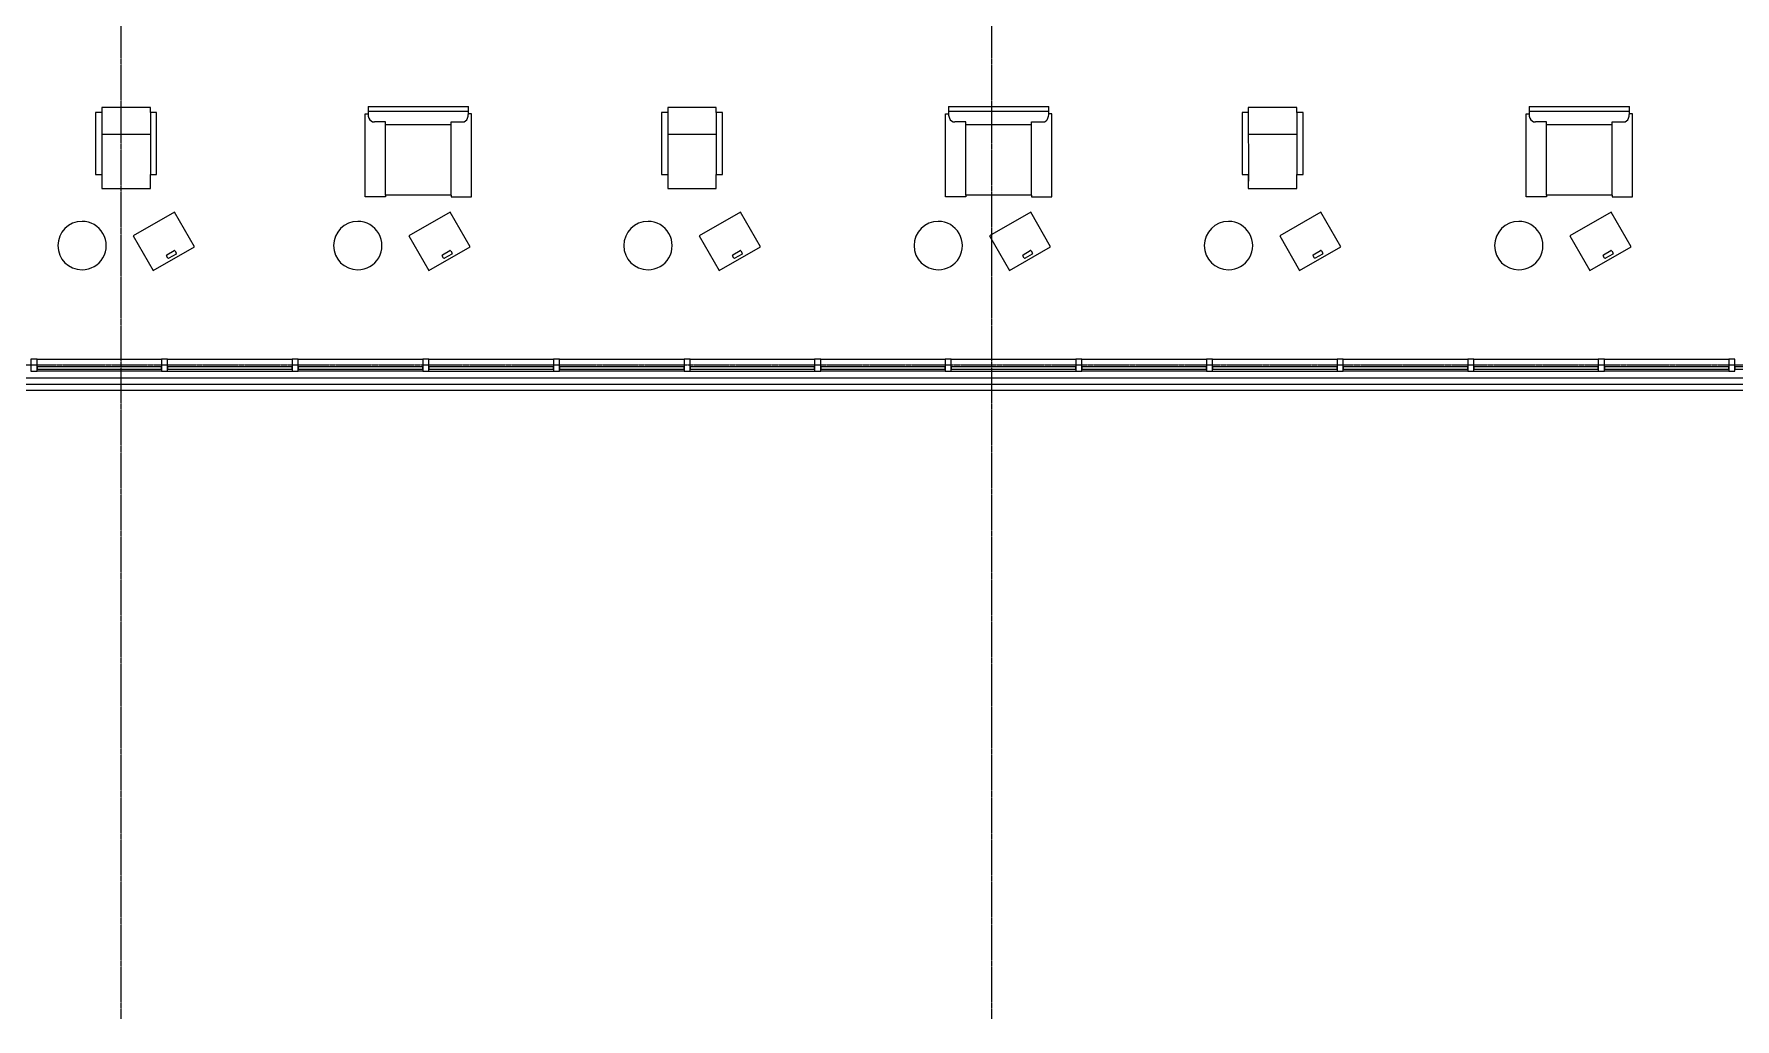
# Model space of a CAD drawing. Header units: inches. Extents: x -1714 to 1984, y -1043 to 970.
# Drawn here: x -1 to 702, y -1043 to -636 of the extents above; entities that cross this region are included whole.
import ezdxf

# ---------------------------------------------------------------- set-up
doc = ezdxf.new("R2010")
doc.units = ezdxf.units.IN
doc.header["$MEASUREMENT"] = 0
doc.linetypes.add('Grid Line 1_2_', pattern=[0.875, 0.5, -0.125, 0.125, -0.125])
for name, color, linetype, lineweight in [('A-GENM', 13, 'Continuous', 9), ('A-GLAZ-CURT', 52, 'Continuous', 9), ('A-GLAZ-CWMG', 51, 'Continuous', 9), ('I-FURN', 30, 'Continuous', 9), ('Q-SPCQ', 91, 'Continuous', 9), ('S-BEAM', 12, 'Continuous', 9), ('S-GRID', 1, 'Continuous', 9)]:
    doc.layers.add(name, color=color, linetype=linetype, lineweight=lineweight)

# ---------------------------------------------------------------- blocks, each defined once
blk = doc.blocks.new('System Panel - Glazed-1339775-L2 - Architectural')
at = {"layer": 'A-GLAZ-CURT', "lineweight": 13}
for p, q in [((25.75, 1.75), (-25.75, 1.75)), ((-25.75, 1.75), (-25.75, 0.75)), ((-25.75, 0.75), (25.75, 0.75)), ((25.75, 0.75), (25.75, 1.75))]:
    blk.add_line(p, q, dxfattribs=at)
blk = doc.blocks.new('System Panel - Glazed-1339728-L2 - Architectural')
at = {"layer": 'A-GLAZ-CURT', "lineweight": 13}
for p, q in [((25.75, 1.75), (-25.75, 1.75)), ((-25.75, 1.75), (-25.75, 0.75)), ((-25.75, 0.75), (25.75, 0.75)), ((25.75, 0.75), (25.75, 1.75))]:
    blk.add_line(p, q, dxfattribs=at)
blk = doc.blocks.new('Rectangular Mullion - 2_5_ x 5_ rectangular-1339687-L2 - Architectural')
at = {"layer": 'A-GLAZ-CWMG', "lineweight": 20}
for p, q in [((-1.25, 2.5), (1.25, 2.5)), ((-1.25, -2.5), (-1.25, 2.5)), ((1.25, 2.5), (1.25, -2.5)), ((1.25, -2.5), (-1.25, -2.5))]:
    blk.add_line(p, q, dxfattribs=at)
blk = doc.blocks.new('Rectangular Mullion - 2_5_ x 5_ rectangular-1332245-L2 - Architectural')
at = {"layer": 'A-GLAZ-CWMG'}
for p, q in [((1292.65, -339.58), (1292.65, -288.08)), ((1297.65, -288.08), (1297.65, -339.58))]:
    blk.add_line(p, q, dxfattribs=at)
blk = doc.blocks.new('Rectangular Mullion - 2_5_ x 5_ rectangular-1332330-L2 - Architectural')
at = {"layer": 'A-GLAZ-CWMG'}
for p, q in [((1292.65, -393.58), (1292.65, -342.08)), ((1297.65, -393.58), (1297.65, -342.08))]:
    blk.add_line(p, q, dxfattribs=at)
blk = doc.blocks.new('Kawneer Versoleil Sunshade - 6_ Blade At 5_-1418622-L2 - Architectural')
at = {"layer": 'A-GENM'}
for p, q in [((723.41, 2.5), (-716.79, 2.5)), ((723.41, 2.5), (-716.79, 2.5)), ((-716.79, -2.5), (723.41, -2.5))]:
    blk.add_line(p, q, dxfattribs=at)
at = {"layer": 'S-BEAM'}
for p, q in [((723.41, 2.5), (-716.79, 2.5)), ((-716.79, 0), (723.41, 0)), ((-716.79, -2.5), (723.41, -2.5))]:
    blk.add_line(p, q, dxfattribs=at)
blk = doc.blocks.new('Chair _1_ - Chair _1_-1470539-L2 - Architectural')
at = {"layer": 'I-FURN'}
for p, q in [((-12.6, -2.02), (-12.6, -27.63)), ((-10.04, -2.02), (-12.6, -2.02)), ((-12.6, -2.02), (-12.6, -27.63)), ((-10.04, -2.02), (-12.6, -2.02)), ((10.04, -0.05), (-10.04, 0)), ((-10.04, 0), (-10.04, -2.02)), ((10.04, -0.05), (-10.04, 0)), ((-10.04, 0), (-10.04, -2.02)), ((-10.04, -2.02), (-10, -27.63)), ((10.04, -2.02), (10.04, -0.05)), ((10.04, -2.02), (10.04, -0.05)), ((12.64, -2.02), (10.04, -2.02)), ((12.64, -2.02), (10.04, -2.02)), ((10.04, -2.02), (10.04, -27.63)), ((12.64, -27.63), (12.64, -2.02)), ((12.64, -27.63), (12.64, -2.02)), ((10.04, -11.17), (-10.03, -11.17)), ((-12.6, -27.63), (-10.04, -27.63)), ((-12.6, -27.63), (-10, -27.63)), ((-10.04, -27.63), (-10.04, -33.46)), ((-10, -27.63), (-10.04, -33.46)), ((10.04, -33.46), (10.04, -27.63)), ((10.04, -27.63), (12.64, -27.63)), ((10.04, -33.46), (10.04, -27.63)), ((10.04, -27.63), (12.64, -27.63)), ((-10.04, -33.46), (10.04, -33.46)), ((-10.04, -33.46), (10.04, -33.46))]:
    blk.add_line(p, q, dxfattribs=at)
blk = doc.blocks.new('Table-Teknion-DNA_Laptop_Table - DNA Freestanding Laptop-1456984-L2 - Architectural')
at = {"layer": 'I-FURN'}
for p, q in [((9.84, 8.24), (-9.84, 8.24)), ((-9.84, 8.24), (-9.84, -8.24)), ((-1.73, 7.1), (1.71, 7.1)), ((9.84, -8.24), (9.84, 8.24)), ((-2.02, 5.74), (-2.02, 6.81)), ((1.71, 5.45), (-1.73, 5.45)), ((2, 6.81), (2, 5.74)), ((-9.84, -8.24), (9.84, -8.24))]:
    blk.add_line(p, q, dxfattribs=at)
for centre, start, end in [((-1.73, 6.81), 90, 180), ((1.71, 6.81), 0, 90), ((-1.73, 5.74), 180, 270), ((1.71, 5.74), 270, 0)]:
    blk.add_arc(centre, 0.289, start, end, dxfattribs=at)
blk = doc.blocks.new('Nemschoff_Steps_866-T7_TableFreestanding - Left Stand -T8-1456986-L2 - Architectural')
at = {"layer": 'I-FURN'}
for start, end in [(360, 180), (180, 360)]:
    blk.add_arc((0, 0), 10, start, end, dxfattribs=at)
blk = doc.blocks.new('Chair-Viper - Chair-1456982-L2 - Architectural')
at = {"layer": 'I-FURN'}
for p, q in [((-20.75, 0.56), (-20.75, -2.54)), ((-20.75, 0.56), (20.75, 0.56)), ((20.75, -2.54), (20.75, 0.56)), ((-22, -36.79), (-22, -2.54)), ((-22, -2.54), (-20.75, -2.54)), ((-20.75, -1.44), (20.75, -1.44)), ((-13.59, -5.88), (-18.14, -5.88)), ((-13.59, -36.1), (-13.59, -5.88)), ((-13.59, -6.88), (13.59, -6.88)), ((13.59, -36.1), (13.59, -5.88)), ((13.59, -5.88), (18.25, -5.88)), ((22, -2.54), (20.75, -2.54)), ((22, -36.79), (22, -2.54)), ((-13.59, -36.79), (-22, -36.79)), ((13.59, -36.1), (-13.59, -36.1)), ((-13.59, -36.1), (-13.59, -36.79)), ((13.59, -36.1), (13.59, -36.79)), ((13.59, -36.79), (22, -36.79))]:
    blk.add_line(p, q, dxfattribs=at)
for centre, radius, start, end in [((-16.21, -2.54), 4.54, 180, 203.67107), ((-18.14, -3.48), 2.4, 201.61679, 270), ((18.25, -3.64), 2.24, 270, 341.12025), ((13.19, -1.91), 7.59, 341.12025, 355.20868)]:
    blk.add_arc(centre, radius, start, end, dxfattribs=at)

msp = doc.modelspace()

# ---------------------------------------------------------------- linework, layer by layer
at = {"layer": 'S-GRID', "linetype": 'Grid Line 1_2_'}
for p, q in [((35.15, -1043.15), (35.15, 921.91)), ((395.15, -1043.15), (395.15, 921.91)), ((-1714.25, -772.79), (1936.33, -772.79))]:
    msp.add_line(p, q, dxfattribs=at)

# ---------------------------------------------------------------- block references
at = {"layer": 'A-GLAZ-CURT', "rotation": 180}
for name, p in [('System Panel - Glazed-1339728-L2 - Architectural', (26.15, -772.83)), ('System Panel - Glazed-1339775-L2 - Architectural', (80.15, -772.83)), ('System Panel - Glazed-1339728-L2 - Architectural', (134.15, -772.83)), ('System Panel - Glazed-1339775-L2 - Architectural', (188.15, -772.83)), ('System Panel - Glazed-1339728-L2 - Architectural', (242.15, -772.83)), ('System Panel - Glazed-1339775-L2 - Architectural', (296.15, -772.83)), ('System Panel - Glazed-1339728-L2 - Architectural', (350.15, -772.83)), ('System Panel - Glazed-1339775-L2 - Architectural', (404.15, -772.83)), ('System Panel - Glazed-1339728-L2 - Architectural', (458.15, -772.83)), ('System Panel - Glazed-1339775-L2 - Architectural', (512.15, -772.83)), ('System Panel - Glazed-1339728-L2 - Architectural', (566.15, -772.83)), ('System Panel - Glazed-1339775-L2 - Architectural', (620.15, -772.83)), ('System Panel - Glazed-1339728-L2 - Architectural', (674.15, -772.83)), ('System Panel - Glazed-1339775-L2 - Architectural', (728.15, -772.83))]:
    msp.add_blockref(name, p, dxfattribs=at)
at = {"layer": 'A-GLAZ-CWMG', "extrusion": (0, 0, -1)}
for p in [(0.85, -772.83), (-53.15, -772.83), (-107.15, -772.83), (-161.15, -772.83), (-215.15, -772.83), (-269.15, -772.83), (-323.15, -772.83), (-377.15, -772.83), (-431.15, -772.83), (-485.15, -772.83), (-539.15, -772.83), (-593.15, -772.83), (-647.15, -772.83), (-701.15, -772.83)]:
    msp.add_blockref('Rectangular Mullion - 2_5_ x 5_ rectangular-1339687-L2 - Architectural', p, dxfattribs=at)
at = {"layer": 'A-GLAZ-CWMG'}
for name, p, rotation in [('Rectangular Mullion - 2_5_ x 5_ rectangular-1332245-L2 - Architectural', (339.98, 522.32), 270), ('Rectangular Mullion - 2_5_ x 5_ rectangular-1332330-L2 - Architectural', (447.98, 522.32), 269.9999999999998), ('Rectangular Mullion - 2_5_ x 5_ rectangular-1332245-L2 - Architectural', (447.98, 522.32), 270), ('Rectangular Mullion - 2_5_ x 5_ rectangular-1332330-L2 - Architectural', (555.98, 522.32), 269.9999999999998), ('Rectangular Mullion - 2_5_ x 5_ rectangular-1332245-L2 - Architectural', (555.98, 522.32), 270), ('Rectangular Mullion - 2_5_ x 5_ rectangular-1332330-L2 - Architectural', (663.98, 522.32), 269.9999999999998), ('Rectangular Mullion - 2_5_ x 5_ rectangular-1332245-L2 - Architectural', (663.98, 522.32), 270), ('Rectangular Mullion - 2_5_ x 5_ rectangular-1332330-L2 - Architectural', (771.98, 522.32), 269.9999999999998), ('Rectangular Mullion - 2_5_ x 5_ rectangular-1332245-L2 - Architectural', (771.98, 522.32), 270), ('Rectangular Mullion - 2_5_ x 5_ rectangular-1332330-L2 - Architectural', (879.98, 522.32), 269.9999999999998), ('Rectangular Mullion - 2_5_ x 5_ rectangular-1332245-L2 - Architectural', (879.98, 522.32), 270), ('Rectangular Mullion - 2_5_ x 5_ rectangular-1332330-L2 - Architectural', (987.98, 522.32), 269.9999999999998), ('Rectangular Mullion - 2_5_ x 5_ rectangular-1332245-L2 - Architectural', (987.98, 522.32), 270)]:
    msp.add_blockref(name, p, dxfattribs=dict(at, rotation=rotation))
at = {"layer": 'I-FURN'}
for name, p in [('Chair _1_ - Chair _1_-1470539-L2 - Architectural', (37.2, -666.35)), ('Chair-Viper - Chair-1456982-L2 - Architectural', (158, -666.44)), ('Chair _1_ - Chair _1_-1470539-L2 - Architectural', (271.2, -666.35)), ('Chair-Viper - Chair-1456982-L2 - Architectural', (398, -666.44)), ('Chair _1_ - Chair _1_-1470539-L2 - Architectural', (511.2, -666.35)), ('Chair-Viper - Chair-1456982-L2 - Architectural', (638, -666.44))]:
    msp.add_blockref(name, p, dxfattribs=at)
for name, p, rotation in [('Table-Teknion-DNA_Laptop_Table - DNA Freestanding Laptop-1456984-L2 - Architectural', (52.82, -721.67), 210), ('Table-Teknion-DNA_Laptop_Table - DNA Freestanding Laptop-1456984-L2 - Architectural', (166.82, -721.67), 210), ('Table-Teknion-DNA_Laptop_Table - DNA Freestanding Laptop-1456984-L2 - Architectural', (286.82, -721.67), 210), ('Table-Teknion-DNA_Laptop_Table - DNA Freestanding Laptop-1456984-L2 - Architectural', (406.82, -721.67), 210), ('Table-Teknion-DNA_Laptop_Table - DNA Freestanding Laptop-1456984-L2 - Architectural', (526.82, -721.67), 210), ('Table-Teknion-DNA_Laptop_Table - DNA Freestanding Laptop-1456984-L2 - Architectural', (646.82, -721.67), 210), ('Nemschoff_Steps_866-T7_TableFreestanding - Left Stand -T8-1456986-L2 - Architectural', (19, -723.44), 270.0000000000002), ('Nemschoff_Steps_866-T7_TableFreestanding - Left Stand -T8-1456986-L2 - Architectural', (133, -723.44), 270.0000000000002), ('Nemschoff_Steps_866-T7_TableFreestanding - Left Stand -T8-1456986-L2 - Architectural', (253, -723.44), 270.0000000000002), ('Nemschoff_Steps_866-T7_TableFreestanding - Left Stand -T8-1456986-L2 - Architectural', (373, -723.44), 270.0000000000002), ('Nemschoff_Steps_866-T7_TableFreestanding - Left Stand -T8-1456986-L2 - Architectural', (493, -723.44), 270.0000000000002), ('Nemschoff_Steps_866-T7_TableFreestanding - Left Stand -T8-1456986-L2 - Architectural', (613, -723.44), 270.0000000000002)]:
    msp.add_blockref(name, p, dxfattribs=dict(at, rotation=rotation))
at = {"layer": 'Q-SPCQ'}
msp.add_blockref('Kawneer Versoleil Sunshade - 6_ Blade At 5_-1418622-L2 - Architectural', (575.94, -780.75), dxfattribs=at)

doc.saveas('drawing.dxf')
